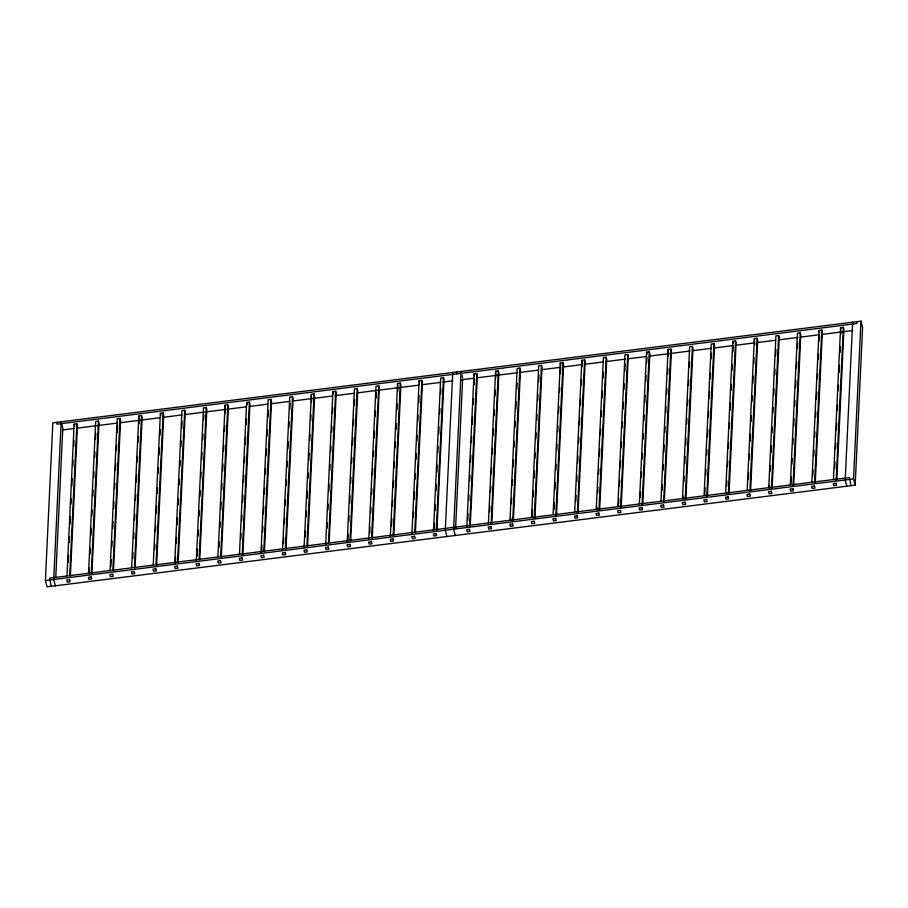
<?xml version="1.0" encoding="UTF-8"?>
<svg xmlns="http://www.w3.org/2000/svg" width="908" height="908" viewBox="0 0 908 908"><rect width="100%" height="100%" fill="white"/><g stroke="black" fill="none" stroke-linecap="round" stroke-linejoin="round"><path stroke-width="1.36" d="M45.4 580.564L52.834 422.844L860.966 321.16L862.6 327.436L855.166 485.156L47.034 586.84L45.4 580.564L853.531 478.879L860.966 321.16M57 422.322L56.92 424.195L856.709 323.566L856.8 321.682M55.763 577.34L62.8 428.065L61.165 421.8L53.731 579.52L55.365 585.785M66.976 575.786L74.127 424.195L76.896 423.843L77.441 425.931L70.359 576.115M68.248 562.29L68.588 555.208M69.19 542.462L69.451 536.787M70.052 524.041L70.393 516.958M70.994 504.201L71.255 498.537M71.857 485.791L72.197 478.709M72.799 465.952L73.06 460.288M73.73 446.123L74.002 440.448M69.746 575.434L76.896 423.843M88.53 573.073L95.68 421.482L98.461 421.13L99.006 423.219L91.924 573.402M89.143 573.742L89.415 568.079M90.085 553.914L90.346 548.25M90.948 535.493L91.288 528.411M91.89 515.665L92.151 509.99M92.82 495.825L93.093 490.161M93.694 477.404L93.955 471.74M94.625 457.575L94.897 451.9M95.499 439.154L95.76 433.491M91.311 572.721L98.461 421.13M110.095 570.36L117.245 418.77L120.026 418.418L120.571 420.506L113.489 570.689M110.912 566.785L111.241 559.703M111.843 546.945L112.115 541.281M112.717 528.535L113.046 521.442M113.648 508.696L113.988 501.613M114.59 488.856L114.851 483.192M115.452 470.446L115.793 463.364M116.383 450.606L116.655 444.943M117.257 432.197L117.586 425.103M112.876 570.008L120.026 418.418M131.66 567.648L138.81 416.057L141.591 415.705L142.136 417.794L135.054 567.965M132.738 558.409L133.011 552.734M133.68 538.569L133.941 532.905M134.543 520.148L134.815 514.484M135.485 500.319L135.746 494.644M136.348 481.898L136.677 474.816M137.278 462.059L137.551 456.395M138.22 442.23L138.481 436.566M139.083 423.809L138.81 416.057M134.441 567.296L141.591 415.705M153.225 564.935L160.376 413.344L163.156 412.992L163.69 415.081L156.619 565.253M154.576 550.021L154.837 544.357M155.438 531.6L155.711 525.936M156.312 513.19L156.641 506.108M157.243 493.35L157.515 487.687M158.174 473.522L158.446 467.847M159.048 455.101L159.377 448.019M159.978 435.261L160.251 429.598M156.006 564.583L163.156 412.992M174.722 563.641L181.941 410.632L184.71 410.28L185.255 412.368L178.172 562.54M175.403 562.892L175.664 557.228M176.334 543.063L176.606 537.388M177.208 524.642L177.537 517.56M178.138 504.803L178.411 499.139M179.069 484.974L179.341 479.31M179.943 466.553L180.215 460.889M180.874 446.725L181.146 441.05M181.748 428.304L182.077 421.221M177.571 561.87L184.71 410.28M196.287 560.928L203.506 407.919L206.275 407.567L206.82 409.656L199.737 559.827M197.161 555.934L197.501 548.852M198.103 536.095L198.364 530.431M199.034 516.266L199.306 510.591M199.964 496.426L200.237 490.763M200.838 478.005L201.099 472.342M201.701 459.596L202.041 452.502M202.643 439.756L202.904 434.092M203.574 419.916L203.846 414.252M199.124 559.158L206.275 407.567M217.92 556.797L225.059 405.206L227.84 404.854L228.385 406.943L221.302 557.115M218.998 547.547L219.259 541.883M219.929 527.718L220.201 522.043M220.792 509.297L221.132 502.215M221.734 489.457L221.995 483.794M222.596 471.048L222.937 463.965M223.538 451.208L223.799 445.544M224.469 431.379L224.741 425.704M225.343 412.958L225.059 405.206M220.689 556.445L227.84 404.854M239.474 554.084L246.624 402.482L249.405 402.142L249.95 404.23L242.867 554.402M240.824 539.17L241.085 533.507M241.687 520.749L241.959 515.086M242.561 502.34L242.89 495.246M243.492 482.5L243.832 475.417M244.434 462.66L244.695 456.996M245.296 444.25L245.637 437.168M246.238 424.411L246.499 418.747M242.254 553.732L249.405 402.142M260.971 552.779L268.189 399.77L270.97 399.429L271.515 401.518L264.432 551.689M261.652 552.041L261.981 544.959M262.582 532.202L262.855 526.538M263.456 513.792L263.785 506.709M264.387 493.952L264.659 488.288M265.329 474.124L265.59 468.449M266.192 455.702L266.532 448.62M267.134 435.863L267.395 430.199M267.996 417.453L268.337 410.371M263.819 551.02L270.97 399.429M282.536 550.066L289.754 397.057L292.535 396.717L293.08 398.805L285.997 548.977M283.478 543.665L283.75 537.99M284.42 523.825L284.681 518.162M285.282 505.404L285.555 499.74M286.224 485.576L286.485 479.912M287.087 467.155L287.359 461.491M287.961 448.734L288.29 441.651M288.96 427.486L289.232 421.823M289.834 409.065L290.095 403.402M285.384 548.307L292.535 396.717M304.101 547.354L311.319 394.344L314.089 394.004L314.633 396.092L307.551 546.264M305.247 536.696L305.508 531.032M306.178 516.868L306.45 511.193M307.052 498.447L307.381 491.364M307.982 478.607L308.255 472.943M308.856 460.197L309.185 453.103M309.787 440.357L310.059 434.694M310.729 420.517L310.99 414.854M311.592 402.108L311.319 394.344M306.949 545.595L314.089 394.004M325.666 544.641L332.884 391.632L335.654 391.28L336.198 393.38L329.116 543.552M327.073 528.32L327.345 522.645M327.947 509.899L328.208 504.235M328.81 491.478L329.15 484.395M329.82 470.231L330.081 464.567M330.682 451.809L330.955 446.146M331.624 431.981L331.885 426.306M332.487 413.56L332.759 407.896M328.503 542.882L335.654 391.28M347.231 541.928L354.438 388.919L357.219 388.567L357.763 390.667L350.681 540.839M347.9 541.191L348.241 534.108M348.842 521.351L349.103 515.687M349.705 502.941L350.045 495.847M350.647 483.101L350.908 477.438M351.578 463.262L351.85 457.598M352.452 444.852L352.781 437.769M353.382 425.012L353.655 419.348M354.324 405.184L354.585 399.509M350.068 540.169L357.219 388.567M368.796 539.216L376.003 386.206L378.784 385.855L379.328 387.954L372.246 538.126M369.738 532.803L369.999 527.139M370.668 512.975L370.941 507.311M371.542 494.554L371.803 488.89M372.473 474.725L372.745 469.05M373.347 456.304L373.608 450.64M374.209 437.883L374.55 430.801M375.208 416.636L375.481 410.972M376.082 398.215L376.355 392.551M371.633 537.457L378.784 385.855M390.349 536.503L397.568 383.494L400.349 383.142L400.893 385.23L393.811 535.414M391.496 525.846L391.836 518.763M392.438 506.006L392.699 500.342M393.3 487.596L393.641 480.514M394.242 467.756L394.503 462.093M395.173 447.928L395.445 442.253M396.047 429.507L396.308 423.843M396.978 409.667L397.25 404.003M397.852 391.257L397.568 383.494M393.198 534.744L400.349 383.142M411.914 533.791L419.133 380.781L421.914 380.429L422.458 382.518L415.376 532.701M413.333 517.469L413.594 511.794M414.196 499.048L414.536 491.966M415.138 479.208L415.399 473.545M416.068 459.38L416.341 453.705M416.942 440.959L417.203 435.295M417.873 421.119L418.145 415.455M418.747 402.709L419.076 395.627M414.763 532.031L421.914 380.429M433.479 531.078L440.698 378.069L443.479 377.717L444.012 379.805L436.93 529.988M434.16 530.34L434.489 523.246M435.091 510.5L435.363 504.837M436.033 490.661L436.294 484.997M436.896 472.251L437.236 465.168M437.838 452.411L438.099 446.747M438.7 433.99L439.041 426.908M439.631 414.161L439.903 408.498M440.573 394.322L440.834 388.658M436.328 529.307L443.479 377.717M452.74 372.53L445.295 530.249L446.929 536.514M456.815 373.88L456.906 372.008M461.071 371.486L453.625 529.205L455.26 535.47M455.589 528.433L462.637 379.158M466.803 526.89L474.021 373.88L476.802 373.529L477.347 375.617L470.265 525.789M467.745 520.477L468.085 513.395M468.687 500.637L468.948 494.974M469.618 480.809L469.89 475.134M470.492 462.388L470.821 455.305M471.422 442.548L471.695 436.884M472.296 424.138L472.625 417.056M473.227 404.298L473.499 398.635M474.169 384.47L474.43 378.795M469.584 526.538L476.802 373.529M488.436 522.758L495.586 371.168L498.356 370.816L498.901 372.904L491.818 523.076M489.582 512.089L489.843 506.426M490.513 492.261L490.785 486.597M491.387 473.84L491.648 468.176M492.318 454.011L492.59 448.336M493.192 435.59L493.521 428.508M494.122 415.75L494.395 410.087M495.064 395.922L495.325 390.258M495.927 377.501L495.586 371.168M491.149 523.825L498.356 370.816M510.001 520.046L517.151 368.444L519.921 368.103L520.466 370.192L513.383 520.363M510.614 520.715L510.739 517.878M511.408 503.713L511.681 498.049M512.282 485.292L512.543 479.628M513.145 466.882L513.485 459.8M514.087 447.042L514.348 441.379M515.018 427.214L515.29 421.539M515.892 408.793L516.221 401.711M516.822 388.953L517.095 383.289M512.714 521.113L519.921 368.103M531.566 517.333L538.705 365.731L541.486 365.391L542.031 367.479L534.948 517.651M532.236 516.584L532.576 509.501M533.178 496.755L533.439 491.08M534.04 478.334L534.381 471.252M534.982 458.495L535.243 452.831M535.913 438.666L536.185 432.991M536.787 420.245L537.048 414.581M537.718 400.417L537.99 394.742M538.592 381.996L538.921 374.913M534.267 518.4L541.486 365.391M553.12 514.62L560.27 363.018L563.051 362.678L563.596 364.766L556.513 514.938M554.005 509.626L554.334 502.533M554.936 489.787L555.276 482.704M555.878 469.958L556.139 464.283M556.808 450.118L557.081 444.455M557.682 431.697L557.943 426.034M558.545 413.288L558.885 406.194M559.544 392.029L559.748 387.784M560.418 373.608L560.679 367.944M555.832 515.687L563.051 362.678M574.685 511.908L581.835 360.306L584.616 359.965L585.161 362.054L578.078 512.226M575.831 501.239L576.103 495.575M576.773 481.41L577.034 475.735M577.636 462.989L577.976 455.907M578.578 443.149L578.839 437.486M579.44 424.74L579.781 417.657M580.371 404.9L580.643 399.236M581.313 385.071L581.574 379.396M582.176 366.65L581.835 360.306M577.397 512.975L584.616 359.965M596.25 509.184L603.4 357.593L606.181 357.241L606.726 359.341L599.643 509.513M596.862 509.865L596.999 507.027M597.668 492.862L597.929 487.199M598.531 474.441L598.803 468.778M599.405 456.02L599.734 448.938M600.404 434.773L600.665 429.109M601.266 416.352L601.539 410.688M602.14 397.942L602.469 390.86M603.071 378.103L603.343 372.439M598.962 510.262L606.181 357.241M617.815 506.471L624.965 354.88L627.746 354.529L628.279 356.628L621.197 506.8M618.496 505.733L618.825 498.651M619.426 485.894L619.699 480.23M620.3 467.484L620.629 460.401M621.231 447.644L621.503 441.98M622.162 427.816L622.434 422.141M623.036 409.394L623.365 402.312M623.966 389.555L624.239 383.891M624.84 371.145L625.169 364.051M620.527 507.538L627.746 354.529M639.38 503.758L646.53 352.168L649.299 351.816L649.844 353.916L642.762 504.088M640.322 497.357L640.594 491.682M641.252 477.517L641.525 471.854M642.126 459.096L642.399 453.433M643.057 439.268L643.329 433.593M643.931 420.847L644.192 415.183M644.793 402.426L645.134 395.343M645.804 381.178L646.065 375.515M646.666 362.757L646.939 357.094M642.092 504.825L649.299 351.816M660.945 501.046L668.095 349.455L670.864 349.103L671.409 351.192L664.327 501.375M662.091 490.388L662.352 484.724M663.022 470.56L663.294 464.885M663.896 452.139L664.225 445.056M664.826 432.299L665.087 426.635M665.757 412.47L666.029 406.795M666.631 394.049L666.892 388.386M667.562 374.209L667.834 368.546M668.436 355.8L668.095 349.455M663.646 502.113L670.864 349.103M682.51 498.333L689.649 346.743L692.429 346.391L692.974 348.479L685.892 498.662M683.111 499.014L683.247 496.177M683.917 482.012L684.189 476.337M684.78 463.591L685.12 456.508M685.654 445.17L685.983 438.087M686.652 423.923L686.925 418.259M687.526 405.501L687.787 399.838M688.457 385.673L688.729 379.998M689.331 367.252L689.592 361.588M685.211 499.4L692.429 346.391M704.063 495.62L711.214 344.03L713.994 343.678L714.539 345.766L707.457 495.95M704.744 494.883L705.073 487.8M705.675 475.043L705.947 469.379M706.617 455.214L706.878 449.539M707.48 436.793L707.82 429.711M708.422 416.954L708.683 411.29M709.284 398.544L709.625 391.462M710.226 378.704L710.487 373.04M711.157 358.876L711.429 353.201M706.776 496.687L713.994 343.678M725.628 492.908L732.779 341.317L735.559 340.965L736.104 343.054L729.022 493.237M726.57 486.495L726.843 480.831M727.512 466.667L727.773 461.003M728.375 448.246L728.647 442.582M729.317 428.417L729.578 422.742M730.18 409.996L730.52 402.914M731.122 390.156L731.383 384.493M732.052 370.328L732.325 364.653M732.926 351.907L733.187 346.243M728.341 493.975L735.559 340.965M747.193 490.195L754.344 338.605L757.124 338.253L757.669 340.341L750.587 490.524M748.34 479.538L748.669 472.455M749.27 459.698L749.543 454.034M750.144 441.288L750.473 434.194M751.075 421.448L751.347 415.785M752.017 401.62L752.278 395.945M752.88 383.199L753.22 376.116M753.822 363.359L754.083 357.695M754.684 344.949L754.344 338.605M749.906 491.262L757.124 338.253M768.758 487.483L775.909 335.892L778.678 335.54L779.223 337.628L772.14 487.812M769.371 488.152L769.496 485.326M770.166 471.161L770.438 465.486M771.04 452.74L771.369 445.658M771.97 432.9L772.243 427.237M772.912 413.072L773.173 407.397M773.775 394.651L774.047 388.987M774.717 374.811L774.978 369.147M775.58 356.401L775.92 349.319M771.471 488.549L778.678 335.54M790.323 484.77L797.474 333.179L800.243 332.827L800.788 334.916L793.705 485.099M790.993 484.032L791.333 476.938M791.935 464.192L792.196 458.529M792.866 444.353L793.138 438.689M793.74 425.943L794.069 418.86M794.67 406.103L794.943 400.439M795.544 387.682L795.873 380.6M796.475 367.854L796.747 362.19M797.417 348.014L797.678 342.35M793.036 485.837L800.243 332.827M811.888 482.057L819.027 330.467L821.808 330.115L822.353 332.203L815.27 482.386M812.83 475.644L813.091 469.981M813.761 455.816L814.033 450.141M814.635 437.395L814.896 431.731M815.566 417.555L815.838 411.891M816.44 399.145L816.769 392.063M817.37 379.306L817.643 373.642M818.312 359.477L818.573 353.802M819.175 341.056L819.447 335.392M814.59 483.124L821.808 330.115M833.442 479.345L840.592 327.754L843.373 327.402L843.918 329.49L836.835 479.662M834.588 468.687L834.929 461.604M835.53 448.847L835.791 443.183M836.393 430.426L836.733 423.344M837.335 410.598L837.596 404.934M838.266 390.758L838.538 385.094M839.14 372.348L839.469 365.254M840.07 352.508L840.343 346.845M840.944 334.087L840.592 327.754M836.155 480.411L843.373 327.402M852.635 322.215L845.2 479.935L846.835 486.2M62.754 429.938L73.979 428.531M76.783 428.179L117.484 423.06M120.287 422.697L159.57 417.759M162.384 417.408L182.02 414.933M184.835 414.581L246.567 406.807M249.371 406.455L267.622 404.162M270.425 403.81L290.072 401.336M292.875 400.984L332.158 396.047M334.973 395.684L354.608 393.221M357.423 392.869L419.156 385.094M421.959 384.742L440.21 382.45M443.013 382.098L452.831 380.861M461.253 379.794L473.885 378.205M476.689 377.853L517.378 372.734M520.182 372.382L538.421 370.089M541.236 369.738L560.872 367.263M563.686 366.911L581.926 364.619M584.729 364.267L602.969 361.963M605.772 361.611L625.419 359.137M628.222 358.785L646.473 356.492M649.277 356.14L689.966 351.021M692.77 350.67L711.009 348.377M713.824 348.014L733.46 345.551M736.275 345.199L754.514 342.895M757.317 342.543L775.557 340.25M778.36 339.898L798.007 337.424M800.822 337.072L819.061 334.78M821.865 334.428L852.737 330.535M819.027 330.467L819.572 332.555M853.531 478.879L855.166 485.156M851 485.678L849.457 477.529L49.656 578.169L51.2 586.318M732.779 341.317L733.324 343.406M646.53 352.168L647.075 354.256M560.27 363.018L560.815 365.118M474.021 373.88L474.566 375.969M462.047 375.242L462.705 377.751M419.133 380.781L419.678 382.87M332.884 391.632L333.429 393.72M246.624 402.482L247.169 404.582M160.376 413.344L160.92 415.433M74.127 424.195L74.66 426.283M69.553 579.69L66.772 580.042L67.317 582.13L70.098 581.778L69.553 579.69M91.118 576.977L88.337 577.329L88.882 579.418L91.651 579.066L91.118 576.977M112.671 574.265L109.902 574.605L110.447 576.705L113.216 576.353L112.671 574.265M134.236 571.552L131.467 571.892L132 573.992L134.781 573.64L134.236 571.552M155.801 568.839L153.021 569.18L153.566 571.28L156.346 570.928L155.801 568.839M177.366 566.127L174.586 566.467L175.131 568.556L177.911 568.215L177.366 566.127M198.931 563.403L196.151 563.755L196.696 565.843L199.476 565.502L198.931 563.403M220.496 560.69L217.716 561.042L218.261 563.13L221.03 562.79L220.496 560.69M242.05 557.977L239.281 558.329L239.826 560.418L242.595 560.077L242.05 557.977M263.615 555.265L260.846 555.617L261.379 557.705L264.16 557.353L263.615 555.265M285.18 552.552L282.399 552.904L282.944 554.992L285.725 554.64L285.18 552.552M306.745 549.839L303.964 550.191L304.509 552.28L307.29 551.928L306.745 549.839M328.31 547.127L325.529 547.479L326.074 549.567L328.855 549.215L328.31 547.127M349.875 544.414L347.094 544.766L347.639 546.854L350.42 546.503L349.875 544.414M371.429 541.701L368.659 542.053L369.204 544.142L371.974 543.79L371.429 541.701M392.994 538.989L390.224 539.341L390.769 541.429L393.539 541.077L392.994 538.989M414.559 536.276L411.778 536.628L412.323 538.716L415.104 538.365L414.559 536.276M436.124 533.563L433.343 533.915L433.888 536.004L436.669 535.652L436.124 533.563M469.447 529.364L466.667 529.716L467.211 531.804L469.992 531.464L469.447 529.364M491.012 526.651L488.232 527.003L488.776 529.092L491.557 528.751L491.012 526.651M512.577 523.939L509.797 524.291L510.341 526.379L513.122 526.038L512.577 523.939M534.142 521.226L531.362 521.578L531.906 523.666L534.687 523.314L534.142 521.226M555.696 518.513L552.927 518.865L553.471 520.954L556.241 520.602L555.696 518.513M577.261 515.801L574.492 516.153L575.036 518.241L577.806 517.889L577.261 515.801M598.826 513.088L596.045 513.44L596.59 515.528L599.371 515.177L598.826 513.088M620.391 510.375L617.61 510.727L618.155 512.816L620.936 512.464L620.391 510.375M641.956 507.663L639.175 508.015L639.72 510.103L642.501 509.751L641.956 507.663M663.521 504.95L660.74 505.302L661.285 507.39L664.066 507.039L663.521 504.95M685.086 502.238L682.305 502.589L682.85 504.678L685.619 504.326L685.086 502.238M706.64 499.525L703.87 499.877L704.415 501.965L707.184 501.613L706.64 499.525M728.205 496.812L725.435 497.164L725.969 499.252L728.749 498.901L728.205 496.812M749.77 494.1L746.989 494.451L747.534 496.54L750.314 496.188L749.77 494.1M771.335 491.387L768.554 491.739L769.099 493.827L771.879 493.475L771.335 491.387M792.9 488.674L790.119 489.026L790.664 491.114L793.444 490.763L792.9 488.674M814.465 485.962L811.684 486.302L812.229 488.402L815.009 488.05L814.465 485.962M836.018 483.249L833.249 483.589L833.794 485.689L836.563 485.337L836.018 483.249"/></g></svg>
